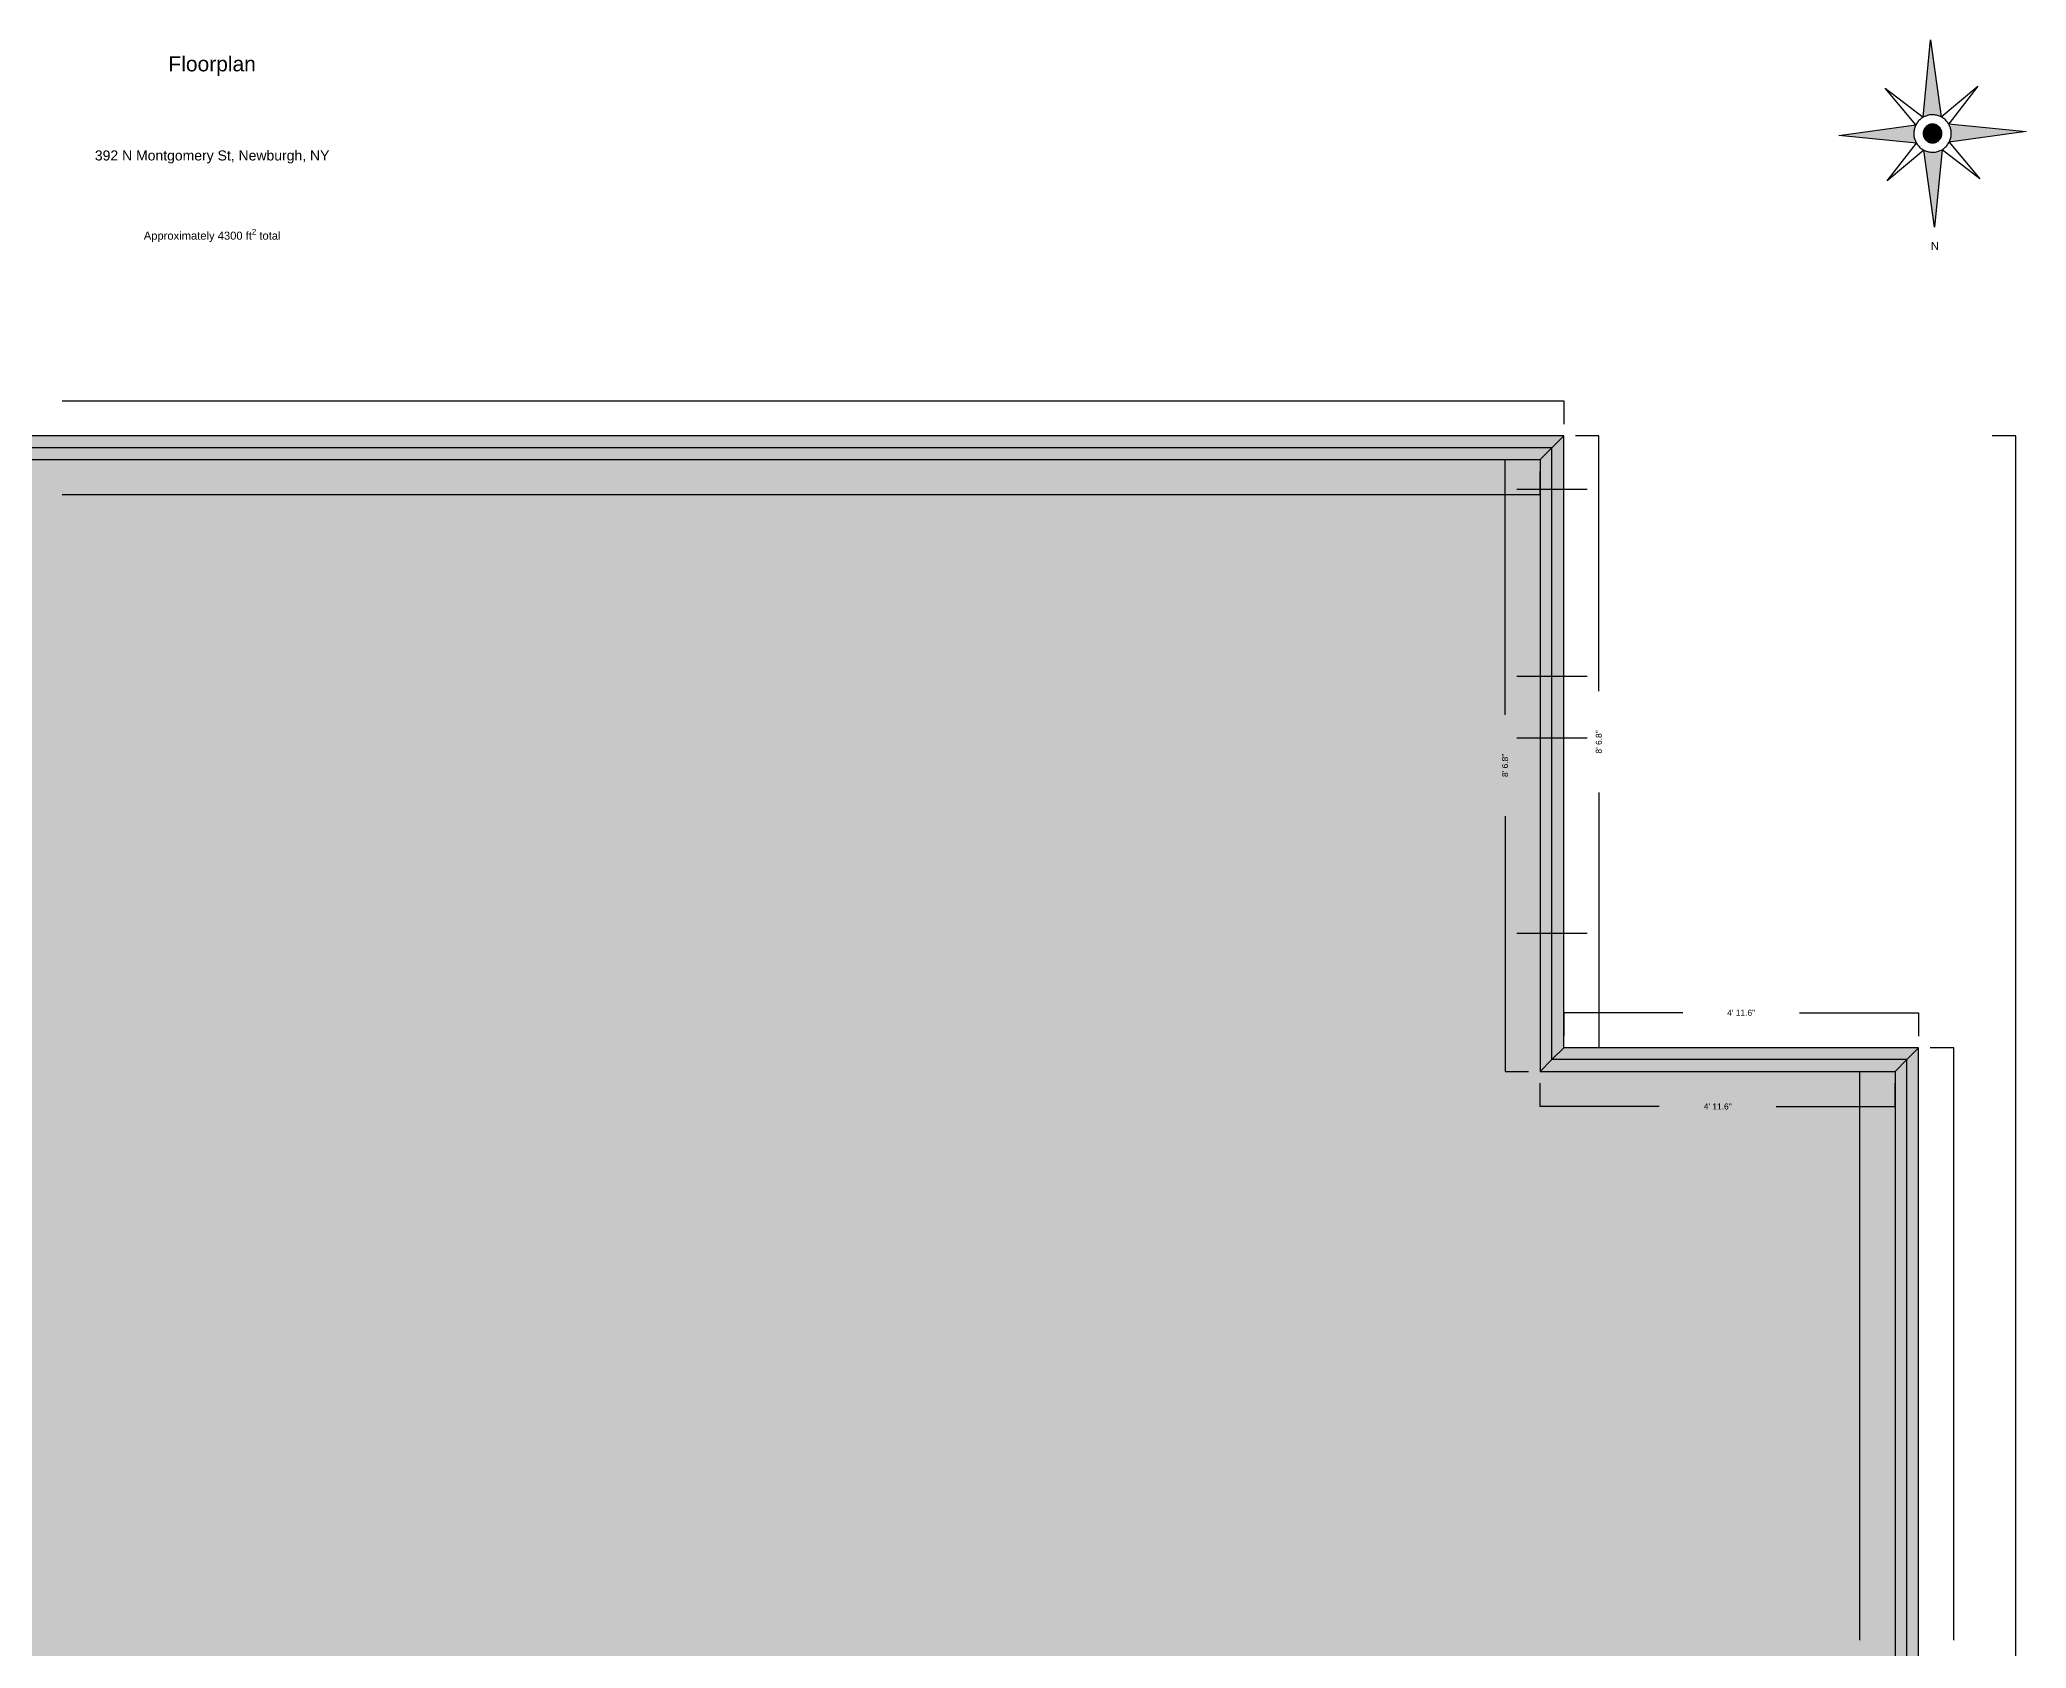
# Model space of a CAD drawing. Header units: feet. Extents: x -25 to 25.8, y -50.2 to 49.7.
# Drawn here: x -2 to 25.8, y 27.19 to 49.7 of the extents above; entities that cross this region are included whole.
import ezdxf

# ---------------------------------------------------------------- set-up
doc = ezdxf.new("R2010")
doc.units = ezdxf.units.FT
doc.header["$MEASUREMENT"] = 0
for name, color, linetype in [('Poly-Compass', 255, 'Continuous'), ('Poly-DimensionsExterior', 255, 'Continuous'), ('Poly-DimensionsInterior', 250, 'Continuous'), ('Poly-Doors', 8, 'Continuous'), ('Poly-Header', 255, 'Continuous'), ('Poly-RoomsHatch', 31, 'Continuous'), ('Poly-Walls', 8, 'Continuous'), ('Poly-WallsHatch', 8, 'Continuous')]:
    doc.layers.add(name, color=color, linetype=linetype)
doc.styles.get("Standard").update_dxf_attribs({"font": 'arial.ttf'})

msp = doc.modelspace()

# ---------------------------------------------------------------- hatches: boundary and pattern name
at = {"layer": 'Poly-Compass'}
h = msp.add_hatch(color=255, dxfattribs=at)
h.dxf.hatch_style = 1
h.paths.add_polyline_path([(24.609088, 48.619551), (24.596468, 48.625845), (24.583528, 48.631452), (24.570306, 48.636356), (24.556839, 48.640543), (24.543166, 48.644), (24.529328, 48.646718), (24.515364, 48.648689), (24.501314, 48.649907), (24.487218, 48.650368), (24.473119, 48.650072), (24.459056, 48.649019), (24.445069, 48.647212), (24.4312, 48.644656), (24.417488, 48.641359), (24.403973, 48.637331), (24.390694, 48.632582), (24.377689, 48.627127), (24.364996, 48.620981), (24.352651, 48.614162), (24.458111, 49.699952)])
h = msp.add_hatch(color=255, dxfattribs=at)
h.dxf.hatch_style = 1
h.paths.add_polyline_path([(24.254035, 48.511313), (24.247741, 48.498693), (24.242134, 48.485753), (24.23723, 48.47253), (24.233043, 48.459063), (24.229586, 48.445391), (24.226868, 48.431553), (24.224897, 48.417588), (24.223679, 48.403538), (24.223218, 48.389443), (24.223514, 48.375344), (24.224567, 48.36128), (24.226374, 48.347294), (24.22893, 48.333425), (24.232227, 48.319713), (24.236256, 48.306198), (24.241004, 48.292919), (24.246459, 48.279914), (24.252605, 48.26722), (24.259424, 48.254876), (23.173634, 48.360336)])
h = msp.add_hatch(color=255, dxfattribs=at)
h.dxf.hatch_style = 1
h.paths.add_polyline_path([(24.369858, 48.449609), (24.366711, 48.443299), (24.363907, 48.436829), (24.361455, 48.430218), (24.359362, 48.423484), (24.357633, 48.416648), (24.356274, 48.409729), (24.355289, 48.402747), (24.35468, 48.395722), (24.354449, 48.388674), (24.354597, 48.381625), (24.355124, 48.374593), (24.356028, 48.3676), (24.357305, 48.360665), (24.358954, 48.353809), (24.360968, 48.347052), (24.363342, 48.340412), (24.36607, 48.33391), (24.369143, 48.327563), (24.372552, 48.321391), (24.372552, 48.321391), (24.376378, 48.315275), (24.380534, 48.309378), (24.385008, 48.303719), (24.389787, 48.298314), (24.394854, 48.29318), (24.400197, 48.288332), (24.405798, 48.283786), (24.41164, 48.279553), (24.417706, 48.275648), (24.423977, 48.272083), (24.423977, 48.272083), (24.430287, 48.268936), (24.436757, 48.266132), (24.443368, 48.26368), (24.450102, 48.261587), (24.456938, 48.259858), (24.463857, 48.258499), (24.470839, 48.257514), (24.477864, 48.256905), (24.484912, 48.256674), (24.491962, 48.256822), (24.498993, 48.257349), (24.505986, 48.258252), (24.512921, 48.25953), (24.519777, 48.261179), (24.526535, 48.263193), (24.533174, 48.265567), (24.539677, 48.268295), (24.546023, 48.271368), (24.552195, 48.274777), (24.552195, 48.274777), (24.558311, 48.278603), (24.564208, 48.282759), (24.569867, 48.287233), (24.575272, 48.292011), (24.580406, 48.297079), (24.585254, 48.302422), (24.589801, 48.308022), (24.594033, 48.313864), (24.597938, 48.31993), (24.601503, 48.326202), (24.601503, 48.326202), (24.60465, 48.332512), (24.607454, 48.338982), (24.609906, 48.345593), (24.611999, 48.352326), (24.613728, 48.359163), (24.615087, 48.366082), (24.616072, 48.373064), (24.616681, 48.380089), (24.616912, 48.387137), (24.616764, 48.394186), (24.616237, 48.401218), (24.615334, 48.408211), (24.614056, 48.415146), (24.612408, 48.422002), (24.610393, 48.428759), (24.608019, 48.435399), (24.605291, 48.441901), (24.602218, 48.448248), (24.598809, 48.45442), (24.598809, 48.45442), (24.594983, 48.460536), (24.590827, 48.466433), (24.586353, 48.472092), (24.581575, 48.477497), (24.576507, 48.482631), (24.571164, 48.487478), (24.565564, 48.492025), (24.559722, 48.496258), (24.553656, 48.500162), (24.547385, 48.503728), (24.547385, 48.503728), (24.541074, 48.506875), (24.534604, 48.509679), (24.527993, 48.512131), (24.52126, 48.514224), (24.514423, 48.515953), (24.507504, 48.517312), (24.500522, 48.518297), (24.493497, 48.518906), (24.48645, 48.519137), (24.4794, 48.518989), (24.472368, 48.518462), (24.465375, 48.517559), (24.45844, 48.516281), (24.451584, 48.514632), (24.444827, 48.512618), (24.438187, 48.510244), (24.431685, 48.507516), (24.425338, 48.504443), (24.419166, 48.501034), (24.419166, 48.501034), (24.41305, 48.497208), (24.407153, 48.493052), (24.401494, 48.488578), (24.39609, 48.4838), (24.390955, 48.478732), (24.386108, 48.473389), (24.381561, 48.467789), (24.377329, 48.461946), (24.373424, 48.455881), (24.369858, 48.449609)])
h = msp.add_hatch(color=255, dxfattribs=at)
h.dxf.hatch_style = 1
h.paths.add_polyline_path([(24.717326, 48.264498), (24.72362, 48.277118), (24.729227, 48.290058), (24.734131, 48.303281), (24.738318, 48.316748), (24.741775, 48.33042), (24.744493, 48.344258), (24.746464, 48.358222), (24.747682, 48.372273), (24.748143, 48.386368), (24.747847, 48.400467), (24.746794, 48.414531), (24.744987, 48.428517), (24.742431, 48.442386), (24.739134, 48.456098), (24.735106, 48.469613), (24.730357, 48.482892), (24.724902, 48.495897), (24.718756, 48.50859), (24.711937, 48.520935), (25.797727, 48.415475)])
h = msp.add_hatch(color=255, dxfattribs=at)
h.dxf.hatch_style = 1
h.paths.add_polyline_path([(24.362273, 48.15626), (24.374893, 48.149966), (24.387833, 48.144359), (24.401056, 48.139455), (24.414523, 48.135268), (24.428195, 48.131811), (24.442033, 48.129093), (24.455998, 48.127122), (24.470048, 48.125904), (24.484143, 48.125443), (24.498242, 48.125739), (24.512306, 48.126792), (24.526292, 48.128599), (24.540161, 48.131155), (24.553873, 48.134452), (24.567388, 48.13848), (24.580668, 48.143229), (24.593672, 48.148684), (24.606366, 48.15483), (24.61871, 48.161649), (24.513251, 47.075859)])
at = {"layer": 'Poly-Doors'}
h = msp.add_hatch(color=255, dxfattribs=at)
h.dxf.hatch_style = 1
h.paths.add_polyline_path([(19.324278, 43.407955), (18.996194, 43.407955), (18.996194, 40.795444), (19.324278, 40.795444)])
h = msp.add_hatch(color=255, dxfattribs=at)
h.dxf.hatch_style = 1
h.paths.add_polyline_path([(19.324278, 39.92723), (18.996194, 39.92723), (18.996194, 37.19771), (19.324278, 37.19771)])
at = {"layer": 'Poly-RoomsHatch'}
h = msp.add_hatch(color=31, dxfattribs=at)
h.dxf.hatch_style = 1
h.paths.add_polyline_path([(-24.173708, -43.991288), (-23.057588, -43.991288), (24.173711, -43.991288), (24.173711, 14.845408), (23.069678, 14.845408), (23.069678, 17.541728), (24.126598, 17.541728), (24.126598, 35.428625), (19.160236, 35.428625), (19.160236, 43.991289), (-24.173708, 43.991289)])
at = {"layer": 'Poly-WallsHatch'}
h = msp.add_hatch(color=8, dxfattribs=at)
h.dxf.hatch_style = 1
h.paths.add_polyline_path([(-24.173708, 43.991289), (-24.009666, 43.827247), (18.996194, 43.827247), (19.160236, 43.991289), (19.324278, 44.155331), (-24.33775, 44.155331)])
h = msp.add_hatch(color=8, dxfattribs=at)
h.dxf.hatch_style = 1
h.paths.add_polyline_path([(19.160236, 43.991289), (18.996194, 43.827247), (18.996194, 35.264583), (19.160236, 35.428625), (19.324278, 35.592667), (19.324278, 44.155331)])
h = msp.add_hatch(color=8, dxfattribs=at)
h.dxf.hatch_style = 1
h.paths.add_polyline_path([(19.160236, 35.428625), (18.996194, 35.264583), (23.962556, 35.264583), (24.126598, 35.428625), (24.29064, 35.592667), (19.324278, 35.592667)])
h = msp.add_hatch(color=8, dxfattribs=at)
h.dxf.hatch_style = 1
h.paths.add_polyline_path([(24.126598, 35.428625), (23.962556, 35.264583), (23.962556, 17.70577), (24.126598, 17.541728), (24.29064, 17.377686), (24.29064, 35.592667)])

# ---------------------------------------------------------------- linework, layer by layer
at = {"layer": 'Poly-Compass', "color": 255}
for points in [[(24.609088, 48.619551), (24.596468, 48.625845), (24.583528, 48.631452), (24.570306, 48.636356), (24.556839, 48.640543), (24.543166, 48.644), (24.529328, 48.646718), (24.515364, 48.648689), (24.501314, 48.649907), (24.487218, 48.650368), (24.473119, 48.650072), (24.459056, 48.649019), (24.445069, 48.647212), (24.4312, 48.644656), (24.417488, 48.641359), (24.403973, 48.637331), (24.390694, 48.632582), (24.377689, 48.627127), (24.364996, 48.620981), (24.352651, 48.614162), (24.458111, 49.699952), (24.609088, 48.619551)], [(24.352651, 48.614162), (24.340419, 48.60651), (24.328626, 48.598198), (24.317308, 48.58925), (24.306498, 48.579694), (24.29623, 48.569558), (24.286535, 48.558873), (24.277441, 48.547672), (24.268976, 48.535987), (24.261167, 48.523856), (24.254035, 48.511313), (23.822604, 49.023689), (24.352651, 48.614162)], [(24.711937, 48.520935), (24.704286, 48.533167), (24.695973, 48.54496), (24.687025, 48.556278), (24.677469, 48.567088), (24.667333, 48.577356), (24.656648, 48.587051), (24.645447, 48.596145), (24.633763, 48.60461), (24.621631, 48.612419), (24.609088, 48.619551), (25.121464, 49.050982), (24.711937, 48.520935)], [(24.254035, 48.511313), (24.247741, 48.498693), (24.242134, 48.485753), (24.23723, 48.47253), (24.233043, 48.459063), (24.229586, 48.445391), (24.226868, 48.431553), (24.224897, 48.417588), (24.223679, 48.403538), (24.223218, 48.389443), (24.223514, 48.375344), (24.224567, 48.36128), (24.226374, 48.347294), (24.22893, 48.333425), (24.232227, 48.319713), (24.236256, 48.306198), (24.241004, 48.292919), (24.246459, 48.279914), (24.252605, 48.26722), (24.259424, 48.254876), (23.173634, 48.360336), (24.254035, 48.511313)], [(24.254035, 48.511313), (24.247741, 48.498693), (24.242134, 48.485753), (24.23723, 48.47253), (24.233043, 48.459063), (24.229586, 48.445391), (24.226868, 48.431553), (24.224897, 48.417588), (24.223679, 48.403538), (24.223218, 48.389443), (24.223514, 48.375344), (24.224567, 48.36128), (24.226374, 48.347294), (24.22893, 48.333425), (24.232227, 48.319713), (24.236256, 48.306198), (24.241004, 48.292919), (24.246459, 48.279914), (24.252605, 48.26722), (24.259424, 48.254876), (24.259424, 48.254876), (24.267076, 48.242644), (24.275388, 48.230851), (24.284336, 48.219533), (24.293892, 48.208723), (24.304028, 48.198455), (24.314713, 48.18876), (24.325914, 48.179666), (24.337599, 48.171201), (24.34973, 48.163391), (24.362273, 48.15626), (24.362273, 48.15626), (24.374893, 48.149966), (24.387833, 48.144359), (24.401056, 48.139455), (24.414523, 48.135268), (24.428195, 48.131811), (24.442033, 48.129093), (24.455998, 48.127122), (24.470048, 48.125904), (24.484143, 48.125443), (24.498242, 48.125739), (24.512306, 48.126792), (24.526292, 48.128599), (24.540161, 48.131155), (24.553873, 48.134452), (24.567388, 48.13848), (24.580668, 48.143229), (24.593672, 48.148684), (24.606366, 48.15483), (24.61871, 48.161649), (24.61871, 48.161649), (24.630942, 48.169301), (24.642735, 48.177613), (24.654053, 48.186561), (24.664863, 48.196117), (24.675131, 48.206253), (24.684827, 48.216938), (24.69392, 48.228139), (24.702385, 48.239823), (24.710195, 48.251955), (24.717326, 48.264498), (24.717326, 48.264498), (24.72362, 48.277118), (24.729227, 48.290058), (24.734131, 48.303281), (24.738318, 48.316748), (24.741775, 48.33042), (24.744493, 48.344258), (24.746464, 48.358222), (24.747682, 48.372273), (24.748143, 48.386368), (24.747847, 48.400467), (24.746794, 48.414531), (24.744987, 48.428517), (24.742431, 48.442386), (24.739134, 48.456098), (24.735106, 48.469613), (24.730357, 48.482892), (24.724902, 48.495897), (24.718756, 48.50859), (24.711937, 48.520935), (24.711937, 48.520935), (24.704286, 48.533167), (24.695973, 48.54496), (24.687025, 48.556278), (24.677469, 48.567088), (24.667333, 48.577356), (24.656648, 48.587051), (24.645447, 48.596145), (24.633763, 48.60461), (24.621631, 48.612419), (24.609088, 48.619551), (24.609088, 48.619551), (24.596468, 48.625845), (24.583528, 48.631452), (24.570306, 48.636356), (24.556839, 48.640543), (24.543166, 48.644), (24.529328, 48.646718), (24.515364, 48.648689), (24.501314, 48.649907), (24.487218, 48.650368), (24.473119, 48.650072), (24.459056, 48.649019), (24.445069, 48.647212), (24.4312, 48.644656), (24.417488, 48.641359), (24.403973, 48.637331), (24.390694, 48.632582), (24.377689, 48.627127), (24.364996, 48.620981), (24.352651, 48.614162), (24.352651, 48.614162), (24.340419, 48.60651), (24.328626, 48.598198), (24.317308, 48.58925), (24.306498, 48.579694), (24.29623, 48.569558), (24.286535, 48.558873), (24.277441, 48.547672), (24.268976, 48.535987), (24.261167, 48.523856), (24.254035, 48.511313), (24.254035, 48.511313)], [(24.369858, 48.449609), (24.366711, 48.443299), (24.363907, 48.436829), (24.361455, 48.430218), (24.359362, 48.423484), (24.357633, 48.416648), (24.356274, 48.409729), (24.355289, 48.402747), (24.35468, 48.395722), (24.354449, 48.388674), (24.354597, 48.381625), (24.355124, 48.374593), (24.356028, 48.3676), (24.357305, 48.360665), (24.358954, 48.353809), (24.360968, 48.347052), (24.363342, 48.340412), (24.36607, 48.33391), (24.369143, 48.327563), (24.372552, 48.321391), (24.372552, 48.321391), (24.376378, 48.315275), (24.380534, 48.309378), (24.385008, 48.303719), (24.389787, 48.298314), (24.394854, 48.29318), (24.400197, 48.288332), (24.405798, 48.283786), (24.41164, 48.279553), (24.417706, 48.275648), (24.423977, 48.272083), (24.423977, 48.272083), (24.430287, 48.268936), (24.436757, 48.266132), (24.443368, 48.26368), (24.450102, 48.261587), (24.456938, 48.259858), (24.463857, 48.258499), (24.470839, 48.257514), (24.477864, 48.256905), (24.484912, 48.256674), (24.491962, 48.256822), (24.498993, 48.257349), (24.505986, 48.258252), (24.512921, 48.25953), (24.519777, 48.261179), (24.526535, 48.263193), (24.533174, 48.265567), (24.539677, 48.268295), (24.546023, 48.271368), (24.552195, 48.274777), (24.552195, 48.274777), (24.558311, 48.278603), (24.564208, 48.282759), (24.569867, 48.287233), (24.575272, 48.292011), (24.580406, 48.297079), (24.585254, 48.302422), (24.589801, 48.308022), (24.594033, 48.313864), (24.597938, 48.31993), (24.601503, 48.326202), (24.601503, 48.326202), (24.60465, 48.332512), (24.607454, 48.338982), (24.609906, 48.345593), (24.611999, 48.352326), (24.613728, 48.359163), (24.615087, 48.366082), (24.616072, 48.373064), (24.616681, 48.380089), (24.616912, 48.387137), (24.616764, 48.394186), (24.616237, 48.401218), (24.615334, 48.408211), (24.614056, 48.415146), (24.612408, 48.422002), (24.610393, 48.428759), (24.608019, 48.435399), (24.605291, 48.441901), (24.602218, 48.448248), (24.598809, 48.45442), (24.598809, 48.45442), (24.594983, 48.460536), (24.590827, 48.466433), (24.586353, 48.472092), (24.581575, 48.477497), (24.576507, 48.482631), (24.571164, 48.487478), (24.565564, 48.492025), (24.559722, 48.496258), (24.553656, 48.500162), (24.547385, 48.503728), (24.547385, 48.503728), (24.541074, 48.506875), (24.534604, 48.509679), (24.527993, 48.512131), (24.52126, 48.514224), (24.514423, 48.515953), (24.507504, 48.517312), (24.500522, 48.518297), (24.493497, 48.518906), (24.48645, 48.519137), (24.4794, 48.518989), (24.472368, 48.518462), (24.465375, 48.517559), (24.45844, 48.516281), (24.451584, 48.514632), (24.444827, 48.512618), (24.438187, 48.510244), (24.431685, 48.507516), (24.425338, 48.504443), (24.419166, 48.501034), (24.419166, 48.501034), (24.41305, 48.497208), (24.407153, 48.493052), (24.401494, 48.488578), (24.39609, 48.4838), (24.390955, 48.478732), (24.386108, 48.473389), (24.381561, 48.467789), (24.377329, 48.461946), (24.373424, 48.455881), (24.369858, 48.449609), (24.369858, 48.449609)], [(24.717326, 48.264498), (24.72362, 48.277118), (24.729227, 48.290058), (24.734131, 48.303281), (24.738318, 48.316748), (24.741775, 48.33042), (24.744493, 48.344258), (24.746464, 48.358222), (24.747682, 48.372273), (24.748143, 48.386368), (24.747847, 48.400467), (24.746794, 48.414531), (24.744987, 48.428517), (24.742431, 48.442386), (24.739134, 48.456098), (24.735106, 48.469613), (24.730357, 48.482892), (24.724902, 48.495897), (24.718756, 48.50859), (24.711937, 48.520935), (25.797727, 48.415475), (24.717326, 48.264498)], [(24.259424, 48.254876), (24.267076, 48.242644), (24.275388, 48.230851), (24.284336, 48.219533), (24.293892, 48.208723), (24.304028, 48.198455), (24.314713, 48.18876), (24.325914, 48.179666), (24.337599, 48.171201), (24.34973, 48.163391), (24.362273, 48.15626), (23.849897, 47.724829), (24.259424, 48.254876)], [(24.362273, 48.15626), (24.374893, 48.149966), (24.387833, 48.144359), (24.401056, 48.139455), (24.414523, 48.135268), (24.428195, 48.131811), (24.442033, 48.129093), (24.455998, 48.127122), (24.470048, 48.125904), (24.484143, 48.125443), (24.498242, 48.125739), (24.512306, 48.126792), (24.526292, 48.128599), (24.540161, 48.131155), (24.553873, 48.134452), (24.567388, 48.13848), (24.580668, 48.143229), (24.593672, 48.148684), (24.606366, 48.15483), (24.61871, 48.161649), (24.513251, 47.075859), (24.362273, 48.15626)], [(24.61871, 48.161649), (24.630942, 48.169301), (24.642735, 48.177613), (24.654053, 48.186561), (24.664863, 48.196117), (24.675131, 48.206253), (24.684827, 48.216938), (24.69392, 48.228139), (24.702385, 48.239823), (24.710195, 48.251955), (24.717326, 48.264498), (25.148757, 47.752122), (24.61871, 48.161649)]]:
    msp.add_lwpolyline(points, dxfattribs=at)
at = {"layer": 'Poly-DimensionsExterior', "color": 255}
for points in [[(-1.688674, 44.647457), (19.324278, 44.647457), (19.324278, 44.319373)], [(19.816404, 40.5827), (19.816404, 44.155331), (19.48832, 44.155331)], [(25.650089, 0.818063), (25.650089, 44.155331), (25.322005, 44.155331)], [(19.816404, 39.165299), (19.816404, 35.592667), (19.48832, 35.592667)], [(20.989397, 36.084793), (19.324278, 36.084793), (19.324278, 35.756709)], [(22.625521, 36.084793), (24.29064, 36.084793), (24.29064, 35.756709)], [(24.782766, 27.303238), (24.782766, 35.592667), (24.454682, 35.592667)]]:
    msp.add_lwpolyline(points, dxfattribs=at)
at = {"layer": 'Poly-DimensionsInterior', "color": 250}
for points in [[(-1.688674, 43.335122), (18.996194, 43.335122), (18.996194, 43.663205)], [(18.504068, 40.254616), (18.504068, 43.827247), (18.832152, 43.827247)], [(18.504068, 38.837215), (18.504068, 35.264583), (18.832152, 35.264583)], [(20.661313, 34.772457), (18.996194, 34.772457), (18.996194, 35.100541)], [(22.297437, 34.772457), (23.962556, 34.772457), (23.962556, 35.100541)], [(23.47043, 27.303238), (23.47043, 35.264583), (23.798514, 35.264583)]]:
    msp.add_lwpolyline(points, dxfattribs=at)
at = {"layer": 'Poly-Doors', "color": 8}
for points in [[(19.652362, 43.407955), (18.66811, 43.407955)], [(18.66811, 40.795444), (19.652362, 40.795444)], [(19.652362, 39.92723), (18.66811, 39.92723)], [(18.66811, 37.19771), (19.652362, 37.19771)]]:
    msp.add_lwpolyline(points, dxfattribs=at)
at = {"layer": 'Poly-Doors', "color": 255}
for points in [[(19.324278, 43.407955), (18.996194, 43.407955), (18.996194, 40.795444), (19.324278, 40.795444), (19.324278, 43.407955)], [(19.324278, 39.92723), (18.996194, 39.92723), (18.996194, 37.19771), (19.324278, 37.19771), (19.324278, 39.92723)]]:
    msp.add_lwpolyline(points, dxfattribs=at)
at = {"layer": 'Poly-Rooms', "color": 31}
msp.add_lwpolyline([(-24.173708, -43.991288), (-23.057588, -43.991288), (24.173711, -43.991288), (24.173711, 14.845408), (23.069678, 14.845408), (23.069678, 17.541728), (24.126598, 17.541728), (24.126598, 35.428625), (19.160236, 35.428625), (19.160236, 43.991289), (-24.173708, 43.991289), (-24.173708, -43.991288)], dxfattribs=at)
at = {"layer": 'Poly-Walls', "color": 8}
for points in [[(-24.173708, 43.991289), (-24.009666, 43.827247), (18.996194, 43.827247), (19.160236, 43.991289), (19.324278, 44.155331), (-24.33775, 44.155331), (-24.173708, 43.991289)], [(-24.173708, 43.991289), (-24.009666, 43.827247), (18.996194, 43.827247), (19.160236, 43.991289), (19.324278, 44.155331), (-24.33775, 44.155331), (-24.173708, 43.991289)], [(19.160236, 43.991289), (18.996194, 43.827247), (18.996194, 35.264583), (19.160236, 35.428625), (19.324278, 35.592667), (19.324278, 44.155331), (19.160236, 43.991289)], [(19.160236, 43.991289), (18.996194, 43.827247), (18.996194, 35.264583), (19.160236, 35.428625), (19.324278, 35.592667), (19.324278, 44.155331), (19.160236, 43.991289)], [(19.160236, 35.428625), (18.996194, 35.264583), (23.962556, 35.264583), (24.126598, 35.428625), (24.29064, 35.592667), (19.324278, 35.592667), (19.160236, 35.428625)], [(19.160236, 35.428625), (18.996194, 35.264583), (23.962556, 35.264583), (24.126598, 35.428625), (24.29064, 35.592667), (19.324278, 35.592667), (19.160236, 35.428625)], [(24.126598, 35.428625), (23.962556, 35.264583), (23.962556, 17.70577), (24.126598, 17.541728), (24.29064, 17.377686), (24.29064, 35.592667), (24.126598, 35.428625)], [(24.126598, 35.428625), (23.962556, 35.264583), (23.962556, 17.70577), (24.126598, 17.541728), (24.29064, 17.377686), (24.29064, 35.592667), (24.126598, 35.428625)]]:
    msp.add_lwpolyline(points, dxfattribs=at)

# ---------------------------------------------------------------- texts
at = {"layer": 'Poly-Compass', "color": 255, "insert": (24.518765, 46.81345), "char_height": 0.112, "width": 0.09184, "attachment_point": 5, "rotation": 181.203776}
msp.add_mtext('\\A1;N', dxfattribs=at)
at = {"layer": 'Poly-DimensionsExterior', "color": 255, "insert": (19.816404, 39.873999), "char_height": 0.084, "width": 0.48216, "attachment_point": 5, "rotation": 90}
msp.add_mtext('\\A1;8\' 6.8"', dxfattribs=at)
at = {"layer": 'Poly-DimensionsExterior', "color": 255, "insert": (21.807459, 36.084793), "char_height": 0.084, "width": 0.55104, "attachment_point": 5}
msp.add_mtext('\\A1;4\' 11.6"', dxfattribs=at)
at = {"layer": 'Poly-DimensionsInterior', "color": 250, "insert": (18.504068, 39.545917), "char_height": 0.084, "width": 0.48216, "attachment_point": 5, "rotation": 90}
msp.add_mtext('\\A1;8\' 6.8"', dxfattribs=at)
at = {"layer": 'Poly-DimensionsInterior', "color": 250, "insert": (21.479374, 34.772458), "char_height": 0.084, "width": 0.55104, "attachment_point": 5}
msp.add_mtext('\\A1;4\' 11.6"', dxfattribs=at)
at = {"layer": 'Poly-Header', "color": 255, "attachment_point": 5}
for s, insert, char_height, width in [('\\A1;Floorplan', (0.410107, 49.33086), 0.21, 1.5498), ('\\A1;392 N Montgomery St, Newburgh, NY', (0.410107, 48.059532), 0.14, 3.7884), ('\\A1;Approximately 4300 ft{\\H0.7x;\\S2^ ;} total', (0.410107, 46.96045), 0.112, 3.85728)]:
    msp.add_mtext(s, dxfattribs=dict(at, insert=insert, char_height=char_height, width=width))

doc.saveas('drawing.dxf')
